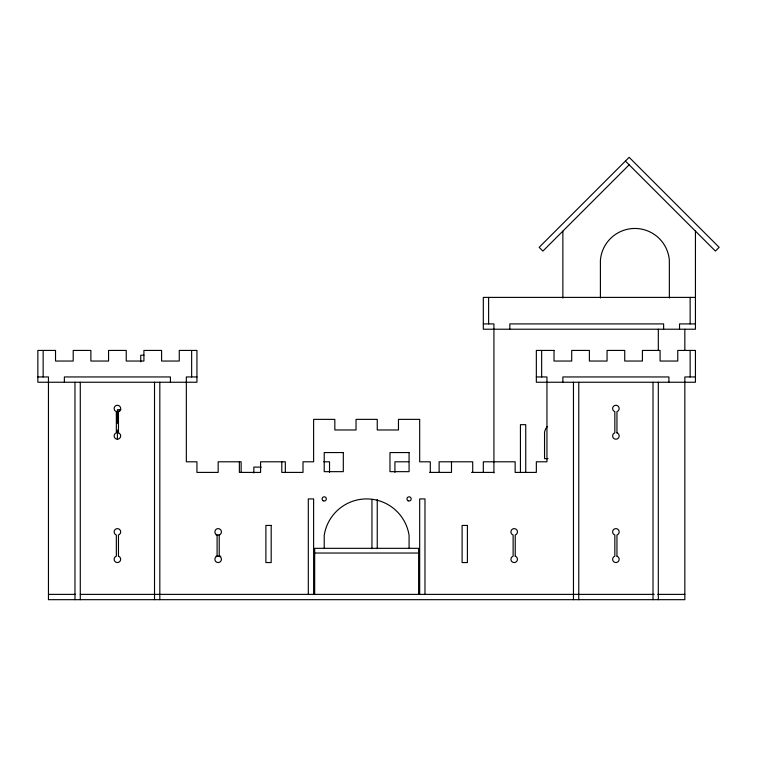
<?xml version="1.0" encoding="UTF-8"?>
<svg xmlns="http://www.w3.org/2000/svg" width="757" height="757" viewBox="0 0 757 757"><rect width="100%" height="100%" fill="white"/><g stroke="black" fill="none" stroke-linecap="round" stroke-linejoin="round"><path stroke-width="1.14" d="M629.152 164.818L542.901 251.069L539.154 247.321L629.152 157.324L719.15 247.321L715.403 251.069L625.405 161.071M695.446 297.397L483.316 297.397L483.316 329.219L695.446 329.219L695.446 231.112M483.316 323.911L493.924 323.911L493.924 472.993M695.446 323.911L679.531 323.911L679.531 329.219M143.915 355.213L140.736 355.213L140.736 361.837M37.85 376.948L48.457 376.948L48.457 599.676L684.839 599.676L684.839 376.948L695.446 376.948M196.943 376.948L186.336 376.948L186.336 461.798L196.943 461.798L196.943 472.406L218.158 472.406L218.158 461.798L241.142 461.798L241.142 472.406M536.344 376.948L546.951 376.948L546.951 461.798L536.344 461.798L536.344 472.406L515.139 472.406L515.139 461.798L483.316 461.798L483.316 472.406M120.893 409.707L117.401 409.707L117.401 423.324M117.401 411.183L119.729 411.183M548.011 458.657L544.548 458.657L544.548 432.143A13.588 13.588 0 0 1 547.169 426.674M323.778 461.798L329.522 461.798L329.522 472.406M408.714 461.798L394.927 461.798L394.927 472.406M261.26 467.107L253.841 467.107L253.841 473.002M429.692 472.406L451.494 472.406L451.494 461.798M471.535 472.406L493.924 472.406M216.076 534.981L219.606 534.981M314.675 553.036L418.621 553.036M216.076 556.196L220.779 556.196M48.457 594.377L75.558 594.377M80.28 594.377L654.199 594.377M657.729 594.377L684.839 594.377M690.138 297.397L690.138 323.911M690.138 350.434L690.138 376.948M684.839 329.219L684.839 350.482M669.349 297.993L669.349 260.276A34.585 34.585 0 0 0 634.877 228.463A34.585 34.585 0 0 0 600.405 260.276L600.405 297.993M668.923 382.247L668.923 376.948L562.867 376.948L562.867 382.247M663.624 329.219L663.624 323.911L509.83 323.911L509.83 329.219M658.316 329.219L658.316 350.463M658.316 382.247L658.316 599.676M653.017 382.247L653.017 599.676M578.774 382.247L578.774 599.676M573.465 382.247L573.465 599.676M562.867 231.112L562.867 298.069M541.652 350.434L541.652 376.948M525.737 472.586L525.737 424.677L520.438 424.677L520.438 472.586M488.615 297.397L488.615 323.911M472.709 472.406L472.709 461.798L439.126 461.798L439.126 472.406M430.288 472.406L430.288 461.798L419.681 461.798L419.681 419.369L398.466 419.369L398.466 429.976L377.251 429.976L377.251 419.369L356.036 419.369L356.036 429.976L334.831 429.976L334.831 419.369L313.616 419.369L313.616 461.798L303.008 461.798L303.008 472.406L281.793 472.406L281.793 461.798M424.98 594.377L424.98 498.92L419.681 498.92L419.681 594.377M418.621 594.377L418.621 548.323L314.675 548.323L314.675 594.377M409.073 548.314L409.073 535.331A42.922 42.922 0 0 0 324.223 535.331L324.223 548.314M377.251 499.478L377.251 548.683M371.952 499.478L371.952 548.683M313.616 594.377L313.616 498.92L308.307 498.92L308.307 594.377M285.332 472.406L285.332 461.798L260.578 461.798L260.578 472.406L239.373 472.406L239.373 461.798M191.644 350.434L191.644 376.948M170.429 382.247L170.429 376.948L64.364 376.948L64.364 382.247M159.822 382.247L159.822 599.676M154.523 382.247L154.523 599.676M117.401 430.071L117.401 439.278M80.28 382.247L80.28 599.676M74.971 382.247L74.971 599.676M43.149 350.434L43.149 376.948M55.526 350.434L37.85 350.434L37.85 382.247L196.943 382.247L196.943 350.434L179.267 350.434L179.267 361.042L161.591 361.042L161.591 350.434L143.915 350.434L143.915 361.042L126.239 361.042L126.239 350.434L108.563 350.434L108.563 361.042L90.878 361.042L90.878 350.434L73.202 350.434L73.202 361.042L55.526 361.042L55.526 350.434M554.02 350.434L536.344 350.434L536.344 382.247L695.446 382.247L695.446 350.434L677.761 350.434L677.761 361.042L660.085 361.042L660.085 350.434L642.409 350.434L642.409 361.042L624.733 361.042L624.733 350.434L607.057 350.434L607.057 361.042L589.381 361.042L589.381 350.434L571.705 350.434L571.705 361.042L554.02 361.042L554.02 350.434M343.309 452.563L324.223 452.563L324.223 471.658L343.309 471.658L343.309 452.563M409.073 452.563L389.978 452.563L389.978 471.658L409.073 471.658L409.073 452.563M271.186 525.434L265.887 525.434L265.887 562.555L271.186 562.555L271.186 525.434M467.41 525.434L462.101 525.434L462.101 562.555L467.41 562.555L467.41 525.434M616.955 432.843L616.955 411.628A3.274 3.274 0 0 0 618.526 406.604A3.274 3.274 0 0 0 613.255 406.604A3.274 3.274 0 0 0 614.835 411.628L614.835 432.843A3.274 3.274 0 0 0 613.255 437.868A3.274 3.274 0 0 0 618.526 437.868A3.274 3.274 0 0 0 616.955 432.843M616.955 556.196L616.955 534.981A3.274 3.274 0 0 0 618.526 529.947A3.274 3.274 0 0 0 613.255 529.947A3.274 3.274 0 0 0 614.835 534.981L614.835 556.196A3.274 3.274 0 0 0 613.255 561.221A3.274 3.274 0 0 0 618.526 561.221A3.274 3.274 0 0 0 616.955 556.196M515.243 556.196L515.243 534.981A3.274 3.274 0 0 0 516.813 529.947A3.274 3.274 0 0 0 511.543 529.947A3.274 3.274 0 0 0 513.123 534.981L513.123 556.196A3.274 3.274 0 0 0 511.543 561.221A3.274 3.274 0 0 0 516.813 561.221A3.274 3.274 0 0 0 515.243 556.196M219.218 556.196L219.218 534.981A3.274 3.274 0 0 0 220.789 529.947A3.274 3.274 0 0 0 215.518 529.947A3.274 3.274 0 0 0 217.098 534.981L217.098 556.196A3.274 3.274 0 0 0 215.518 561.221A3.274 3.274 0 0 0 220.789 561.221A3.274 3.274 0 0 0 219.218 556.196M118.461 432.843L118.461 411.628A3.274 3.274 0 0 0 120.032 406.604A3.274 3.274 0 0 0 114.761 406.604A3.274 3.274 0 0 0 116.341 411.628L116.341 432.843A3.274 3.274 0 0 0 114.761 437.868A3.274 3.274 0 0 0 120.032 437.868A3.274 3.274 0 0 0 118.461 432.843M118.461 556.196L118.461 534.981A3.274 3.274 0 0 0 120.032 529.947A3.274 3.274 0 0 0 114.761 529.947A3.274 3.274 0 0 0 116.341 534.981L116.341 556.196A3.274 3.274 0 0 0 114.761 561.221A3.274 3.274 0 0 0 120.032 561.221A3.274 3.274 0 0 0 118.461 556.196M323.163 500.756A2.12 2.12 0 0 0 326.343 498.92A2.12 2.12 0 0 0 323.163 497.084A2.12 2.12 0 0 0 323.163 500.756M408.014 500.756A2.12 2.12 0 0 0 411.193 498.92A2.12 2.12 0 0 0 408.014 497.084A2.12 2.12 0 0 0 408.014 500.756"/></g></svg>
